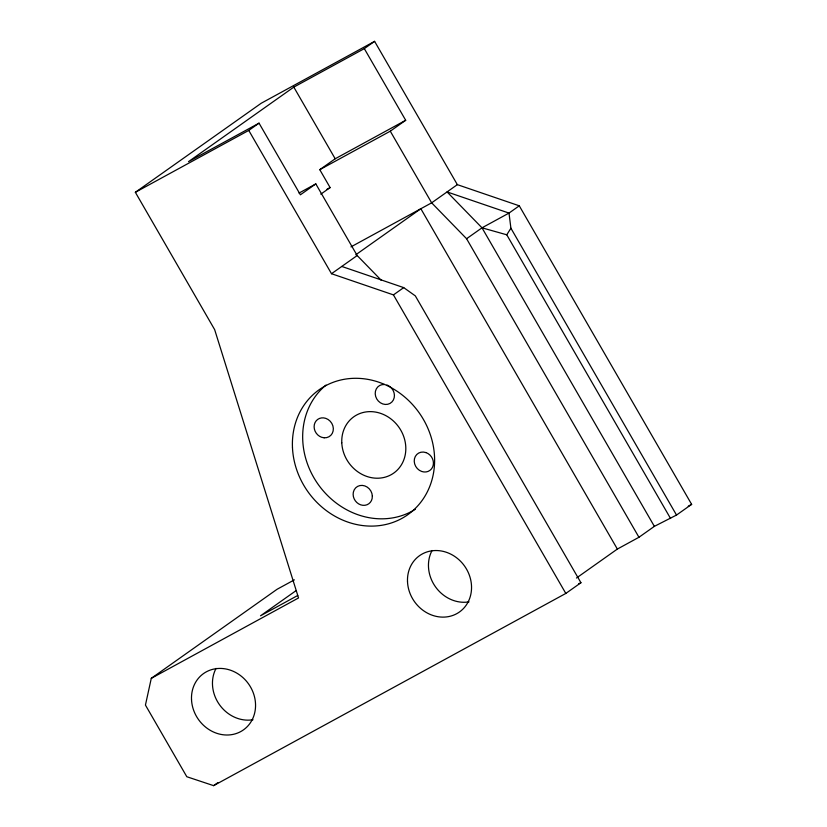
<?xml version="1.0" encoding="UTF-8"?>
<svg xmlns="http://www.w3.org/2000/svg" width="827" height="827" viewBox="0 0 827 827"><rect width="100%" height="100%" fill="white"/><g stroke="black" fill="none" stroke-linecap="round" stroke-linejoin="round"><path stroke-width="1.24" d="M294.36 579.861L277.107 589.258L151.289 678.326L145.438 705.08L186.809 776.729L213.624 785.65L565.813 593.435L580.936 582.735L415.33 295.89L403.721 287.62L341.768 266.449M670.573 518.519L506.765 234.796L510.91 228.221L508.998 213.087L519.273 205.809L691.641 504.356L676.517 515.056L654.364 526.365L638.951 537.271L617.356 549.066L576.46 578.021M151.289 678.326L298.537 597.952L214.658 329.642L135.359 192.298L261.208 103.251L374.6 41.35L457.341 184.648L519.273 205.809M374.6 41.35L364.314 48.628L293.812 87.114L188.504 161.637L259.037 123.151L300.397 194.8L315.811 183.894L357.181 255.543L381.381 280.394M135.359 192.298L248.762 130.418L259.037 123.151M320.804 194.169L330.118 187.584L319.78 169.68L335.193 158.774L405.695 120.277L364.314 48.628M319.78 169.68L390.282 131.183L405.695 120.277M355.817 254.757L420.85 208.735L617.356 549.066M248.762 130.418L331.503 273.716L357.181 255.543M457.341 184.648L431.653 202.832L350.958 246.88M390.282 131.183L431.653 202.832L466.583 238.724L482.007 227.818L508.998 213.087L447.066 191.926L482.007 227.818L654.364 526.365M331.503 273.716L393.445 294.888L403.721 287.62M296.066 590.643L260.526 615.795L297.751 595.471M213.624 785.65L217.821 782.683M299.023 193.063L315.811 183.894M326.727 189.435L330.118 187.584M688.25 506.217L691.641 504.356M578.683 583.821L580.936 582.735M482.007 227.818L506.765 234.796M510.91 228.221L676.517 515.056M466.583 238.724L638.951 537.271M293.812 87.114L335.193 158.774M393.445 294.888L565.813 593.435M415.35 509.256A76.611 68.196 54.7 0 1 318.509 484.86A76.611 68.196 54.7 0 1 326.003 385.072M384.39 384.503A10.358 9.211 54.7 0 0 375.437 391.264L375.22 393.828A10.358 9.211 54.7 0 0 382.746 403.938A10.358 9.211 54.7 0 0 393.352 400.02L394.2 397.684A10.358 9.211 54.7 0 0 389.972 386.685M386.891 385.02A10.358 9.211 54.7 0 1 389.248 386.168M469.002 601.86A34.507 30.713 54.7 0 1 435.581 586.974A34.507 30.713 54.7 0 1 432.056 550.503M253.01 719.738A34.507 30.713 54.7 0 1 219.589 704.862A34.507 30.713 54.7 0 1 216.064 668.381M372.336 496.024L372.129 498.578A10.358 9.211 54.7 0 1 360.675 504.832A10.358 9.211 54.7 0 1 353.356 492.168L354.214 489.832A10.358 9.211 54.7 0 1 364.81 485.914A10.358 9.211 54.7 0 1 372.336 496.024M425.905 452.565L423.403 452.059A10.358 9.211 54.7 0 0 414.451 458.82A10.358 9.211 54.7 0 0 419.403 470.325L421.76 471.483A10.358 9.211 54.7 0 0 433.214 465.229A10.358 9.211 54.7 0 0 425.905 452.565M324.163 437.793L321.662 437.287A10.358 9.211 54.7 0 1 314.343 424.623A10.358 9.211 54.7 0 1 325.797 418.369L328.154 419.516A10.358 9.211 54.7 0 1 333.116 431.032A10.358 9.211 54.7 0 1 324.163 437.793M341.778 442.755A34.507 30.713 54.7 0 0 391.016 474.781A34.507 30.713 54.7 0 0 388.545 417.232A34.507 30.713 54.7 0 0 341.778 442.755M292.458 447.397A76.611 68.196 54.7 0 0 401.777 518.467A76.611 68.196 54.7 0 0 396.278 390.726A76.611 68.196 54.7 0 0 292.458 447.397M407.504 581.67A34.507 30.713 54.7 0 0 456.742 613.686A34.507 30.713 54.7 0 0 454.271 556.137A34.507 30.713 54.7 0 0 407.504 581.67M191.513 699.549A34.507 30.713 54.7 0 0 240.75 731.575A34.507 30.713 54.7 0 0 238.279 674.026A34.507 30.713 54.7 0 0 191.513 699.549"/></g></svg>
